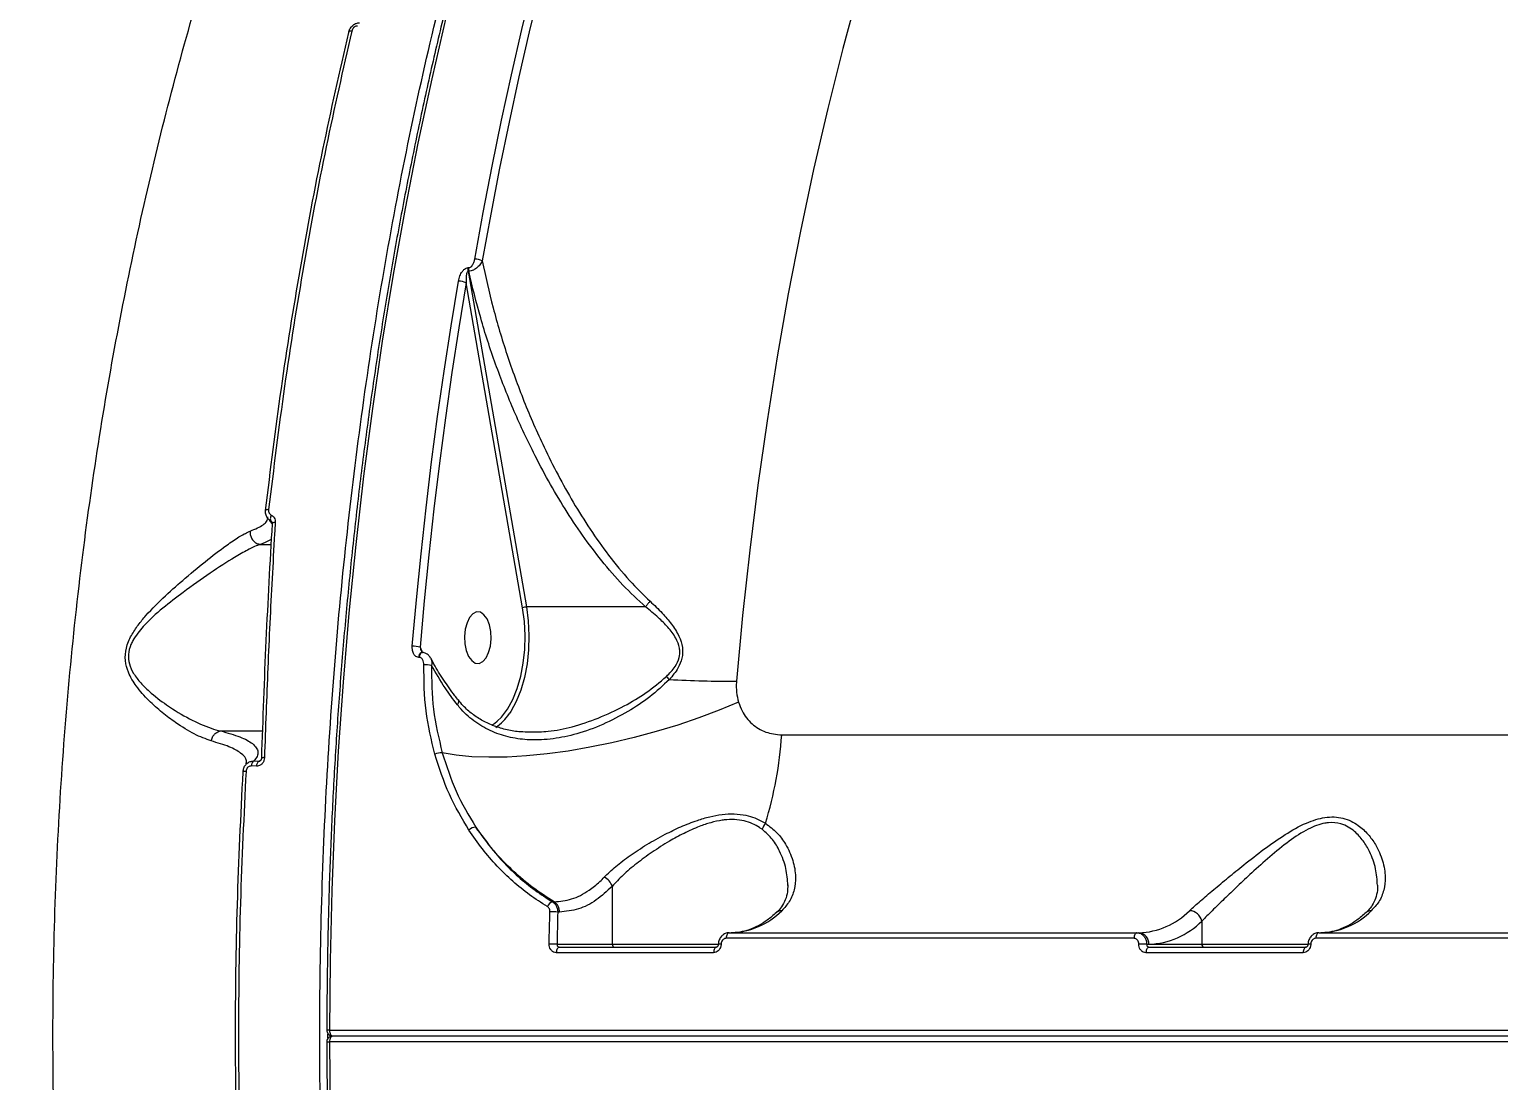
# Model space of a CAD drawing. Header units: millimetres. Extents: x -6028 to 5958, y -6064 to 4137.
# Drawn here: x -2952.6 to -2696.3, y 1356 to 1539.3 of the extents above; entities that cross this region are included whole.
import ezdxf

# ---------------------------------------------------------------- set-up
doc = ezdxf.new("R2010")
doc.units = ezdxf.units.MM
for name, color, linetype in [('DIKOM_ОБЪЕКТ', 7, 'Continuous'), ('DIKOM_РАЗМЕР_ЗОНА', 7, 'Continuous'), ('DIKOM_РАЗМЕР_ОБЪЕКТА', 7, 'Continuous')]:
    doc.layers.add(name, color=color, linetype=linetype)
doc.styles.add('style1', font='arial.ttf', dxfattribs={"width": 0.8})
doc.dimstyles.new('1-50', dxfattribs={"dimtxt": 300, "dimasz": 200, "dimexe": 100, "dimexo": 0, "dimgap": 100, "dimtad": 1, "dimtxsty": 'style1', "dimcen": 200, "dimclrd": 7, "dimclre": 7, "dimclrt": 7, "dimadec": 1, "dimazin": 2, "dimtfac": 1, "dimtmove": 0, "dimatfit": 2, "dimfxl": 0, "dimlwd": 25, "dimlwe": 18, "dimarcsym": 0})

# ---------------------------------------------------------------- blocks, each defined once
blk = doc.blocks.new('*D9')
at = {"layer": 'Defpoints', "color": 0, "transparency": 16777216}
for p in [(-6027.56, 1459.58), (4556.58, 1382.7), (4556.58, -5964.37)]:
    blk.add_point(p, dxfattribs=at)
at = {"layer": 'DIKOM_РАЗМЕР_ЗОНА', "color": 7, "lineweight": 18, "transparency": 16777216}
for p, q in [((-6027.56, 1459.58), (-6027.56, -6064.37)), ((4556.58, 1382.7), (4556.58, -6064.37))]:
    blk.add_line(p, q, dxfattribs=at)
at = {"layer": 'DIKOM_РАЗМЕР_ЗОНА', "color": 7, "lineweight": 25, "transparency": 16777216}
blk.add_line((-5827.56, -5964.37), (4356.58, -5964.37), dxfattribs=at)
at = {"layer": 'DIKOM_РАЗМЕР_ЗОНА', "color": 7, "transparency": 16777216}
for points in [[(-5827.56, -5931.03), (-5827.56, -5997.7), (-6027.56, -5964.37)], [(4356.58, -5931.03), (4356.58, -5997.7), (4556.58, -5964.37)]]:
    blk.add_solid(points, dxfattribs=at)
at = {"layer": 'DIKOM_РАЗМЕР_ЗОНА', "color": 7, "transparency": 16777216, "insert": (157.08, -5711.2), "char_height": 300, "attachment_point": 5, "style": 'style1'}
blk.add_mtext('10600', dxfattribs=at)
blk = doc.blocks.new('*D12')
at = {"layer": 'Defpoints', "color": 0, "transparency": 16777216}
for p in [(3056.58, 1987.9), (-4027.97, 676.5), (3056.58, -3714.77)]:
    blk.add_point(p, dxfattribs=at)
at = {"layer": 'DIKOM_РАЗМЕР_ОБЪЕКТА', "color": 7, "lineweight": 18, "transparency": 16777216}
for p, q in [((3056.58, 1987.9), (3056.58, -3814.77)), ((-4027.97, 676.5), (-4027.97, -3814.77))]:
    blk.add_line(p, q, dxfattribs=at)
at = {"layer": 'DIKOM_РАЗМЕР_ОБЪЕКТА', "color": 7, "lineweight": 25, "transparency": 16777216}
blk.add_line((-3827.97, -3714.77), (2856.58, -3714.77), dxfattribs=at)
at = {"layer": 'DIKOM_РАЗМЕР_ОБЪЕКТА', "color": 7, "transparency": 16777216}
for points in [[(-3827.97, -3681.44), (-3827.97, -3748.11), (-4027.97, -3714.77)], [(2856.58, -3681.44), (2856.58, -3748.11), (3056.58, -3714.77)]]:
    blk.add_solid(points, dxfattribs=at)
at = {"layer": 'DIKOM_РАЗМЕР_ОБЪЕКТА', "color": 7, "transparency": 16777216, "insert": (20, -3461.6), "char_height": 300, "attachment_point": 5, "style": 'style1'}
blk.add_mtext('7100', dxfattribs=at)

msp = doc.modelspace()

# ---------------------------------------------------------------- linework, layer by layer
at = {"layer": 'DIKOM_ОБЪЕКТ', "color": 7, "linetype": 'Continuous', "lineweight": 15}
for p, q in [((-2876.08, 1497.751), (-2875.975, 1497.751)), ((-2876.079, 1497.112), (-2865.912, 1438.582)), ((-2875.975, 1497.112), (-2876.079, 1497.112)), ((-2866.585, 1438.423), (-2876.425, 1495.071)), ((-2910.369, 1453.479), (-2910.396, 1453.5)), ((-2912.321, 1449.491), (-2910.402, 1449.491)), ((-2845.127, 1438.582), (-2865.912, 1438.582)), ((-2884.45, 1431.584), (-2884.026, 1430.61)), ((-2884.617, 1429.79), (-2884.692, 1429.79)), ((-2919.235, 1416.969), (-2911.9, 1416.969)), ((-2865.32, 1416.786), (-2865.121, 1416.794)), ((-2821.37, 1416.273), (-2521.361, 1416.273)), ((-2912.996, 1410.819), (-2913.885, 1410.858)), ((-2913.455, 1411.732), (-2912.563, 1411.693)), ((-2912.563, 1411.693), (-2912.201, 1411.918)), ((-2850.937, 1389.872), (-2850.937, 1379.771)), ((-2861.351, 1387.168), (-2861.067, 1387.168)), ((-2860.127, 1385.384), (-2860.435, 1385.384)), ((-2830.544, 1381.771), (-2759.399, 1381.771)), ((-2759.399, 1381.771), (-2759.059, 1381.771)), ((-2748.077, 1383.821), (-2748.077, 1379.771)), ((-2727.684, 1381.771), (-2656.539, 1381.771)), ((-2860.565, 1379.771), (-2850.937, 1379.771)), ((-2860.165, 1379.271), (-2832.735, 1379.271)), ((-2850.937, 1379.771), (-2832.372, 1379.771)), ((-2759.914, 1380.811), (-2831.059, 1380.811)), ((-2757.705, 1379.771), (-2757.345, 1379.771)), ((-2757.345, 1379.771), (-2748.077, 1379.771)), ((-2757.305, 1379.271), (-2729.875, 1379.271)), ((-2748.077, 1379.771), (-2729.518, 1379.771)), ((-2657.054, 1380.811), (-2728.198, 1380.811)), ((-2833.25, 1378.305), (-2860.68, 1378.305)), ((-2730.39, 1378.305), (-2757.819, 1378.305)), ((-2900.238, 1364.773), (-2485.369, 1364.773)), ((-2484.854, 1363.771), (-2899.723, 1363.771)), ((-2485.369, 1362.768), (-2900.238, 1362.768))]:
    msp.add_line(p, q, dxfattribs=at)
at = {"layer": 'DIKOM_ОБЪЕКТ', "color": 7, "linetype": 'Continuous', "lineweight": 15, "flags": 128}
for points in [[(-2874.914, 1499.225), (-2873.439, 1507.358), (-2871.878, 1515.43), (-2870.232, 1523.438), (-2868.501, 1531.379), (-2866.687, 1539.25), (-2864.791, 1547.046), (-2862.812, 1554.765), (-2860.752, 1562.404)], [(-2859.476, 1561.965), (-2861.532, 1554.344), (-2863.506, 1546.641), (-2865.399, 1538.862), (-2867.209, 1531.009), (-2868.935, 1523.086), (-2870.578, 1515.095), (-2872.135, 1507.041), (-2873.607, 1498.926)], [(-2807.941, 1546.291), (-2810.727, 1535.971), (-2813.351, 1525.492), (-2815.808, 1514.862), (-2818.097, 1504.091), (-2820.216, 1493.19), (-2822.163, 1482.169), (-2823.936, 1471.037), (-2825.533, 1459.806), (-2826.953, 1448.485), (-2828.194, 1437.086), (-2829.256, 1425.618)], [(-2879.844, 1541.8), (-2882.422, 1530.686), (-2884.833, 1519.432), (-2887.075, 1508.047), (-2889.146, 1496.54), (-2891.044, 1484.921), (-2892.767, 1473.201), (-2894.315, 1461.388), (-2895.685, 1449.493), (-2896.877, 1437.525), (-2897.89, 1425.496), (-2898.722, 1413.414), (-2899.374, 1401.291), (-2899.844, 1389.136), (-2900.132, 1376.96), (-2900.238, 1364.773)], [(-2896.377, 1538.984), (-2896.506, 1538.981), (-2896.622, 1538.969), (-2896.722, 1538.947), (-2896.803, 1538.916), (-2896.864, 1538.876), (-2896.902, 1538.829), (-2896.918, 1538.776), (-2896.91, 1538.718)], [(-2885.815, 1431.746), (-2885.091, 1439.823), (-2884.286, 1447.872), (-2883.4, 1455.889), (-2882.434, 1463.87), (-2881.387, 1471.814), (-2880.261, 1479.716), (-2879.056, 1487.574), (-2877.772, 1495.385)], [(-2876.425, 1495.071), (-2877.706, 1487.279), (-2878.909, 1479.44), (-2880.032, 1471.556), (-2881.076, 1463.632), (-2882.04, 1455.669), (-2882.924, 1447.672), (-2883.727, 1439.642), (-2884.45, 1431.584)], [(-2910.891, 1455.549), (-2911.02, 1455.548), (-2911.135, 1455.542), (-2911.233, 1455.531), (-2911.312, 1455.515), (-2911.371, 1455.495), (-2911.407, 1455.471), (-2911.42, 1455.443), (-2911.41, 1455.413)], [(-2910.41, 1454.608), (-2910.483, 1454.433), (-2910.537, 1454.256), (-2910.57, 1454.084), (-2910.579, 1453.924), (-2910.566, 1453.78), (-2910.53, 1453.659), (-2910.472, 1453.564), (-2910.396, 1453.5)], [(-2909.716, 1453.312), (-2909.857, 1453.301), (-2909.981, 1453.284), (-2910.084, 1453.262), (-2910.164, 1453.235), (-2910.217, 1453.204), (-2910.243, 1453.171), (-2910.246, 1453.158)], [(-2910.246, 1453.158), (-2910.241, 1453.135), (-2910.211, 1453.099)], [(-2870.98, 1418.655), (-2870.258, 1419.375), (-2869.218, 1420.757), (-2868.299, 1422.431), (-2867.522, 1424.357), (-2866.905, 1426.491), (-2866.463, 1428.782), (-2866.207, 1431.177), (-2866.141, 1433.62), (-2866.268, 1436.055), (-2866.585, 1438.423)], [(-2865.912, 1438.582), (-2865.586, 1436.14), (-2865.455, 1433.63), (-2865.523, 1431.11), (-2865.788, 1428.64), (-2866.244, 1426.277), (-2866.88, 1424.077), (-2867.681, 1422.091), (-2868.629, 1420.365), (-2868.925, 1419.925)], [(-2872.372, 1435.48), (-2872.78, 1436.487), (-2873.317, 1437.23), (-2873.941, 1437.649), (-2874.599, 1437.709), (-2875.24, 1437.407), (-2875.812, 1436.767), (-2876.267, 1435.84), (-2876.569, 1434.702), (-2876.694, 1433.444), (-2876.631, 1432.169), (-2876.386, 1430.98), (-2875.979, 1429.973), (-2875.441, 1429.23), (-2874.818, 1428.811), (-2874.159, 1428.75), (-2873.518, 1429.052), (-2872.946, 1429.693), (-2872.491, 1430.62), (-2872.189, 1431.758), (-2872.064, 1433.016), (-2872.127, 1434.291), (-2872.372, 1435.48)], [(-2884.111, 1430.633), (-2884.247, 1430.596), (-2884.381, 1430.482), (-2884.493, 1430.298), (-2884.574, 1430.062), (-2884.617, 1429.79)], [(-2828.903, 1421.976), (-2832.284, 1420.57), (-2835.832, 1419.237), (-2839.513, 1417.992), (-2843.291, 1416.846), (-2847.127, 1415.811), (-2850.984, 1414.897), (-2854.825, 1414.113), (-2858.61, 1413.467), (-2862.303, 1412.965), (-2865.868, 1412.613), (-2869.268, 1412.413), (-2872.471, 1412.367), (-2875.445, 1412.476), (-2878.161, 1412.74), (-2880.591, 1413.155)], [(-2871.924, 1417.957), (-2871.394, 1418.317), (-2870.98, 1418.655)], [(-2911.601, 1412.313), (-2911.74, 1412.307), (-2911.863, 1412.298), (-2911.964, 1412.286), (-2912.042, 1412.271), (-2912.094, 1412.255), (-2912.119, 1412.237), (-2912.121, 1412.229)], [(-2914.815, 1409.924), (-2914.943, 1409.923), (-2915.058, 1409.92), (-2915.156, 1409.914), (-2915.235, 1409.906), (-2915.293, 1409.896), (-2915.329, 1409.884), (-2915.341, 1409.871), (-2915.33, 1409.856)], [(-2861.937, 1379.809), (-2861.923, 1380.512), (-2861.908, 1381.216), (-2861.893, 1381.919), (-2861.877, 1382.622), (-2861.86, 1383.326), (-2861.843, 1384.029), (-2861.825, 1384.732), (-2861.807, 1385.435)], [(-2860.435, 1385.384), (-2860.454, 1384.682), (-2860.471, 1383.981), (-2860.489, 1383.279), (-2860.505, 1382.578), (-2860.521, 1381.876), (-2860.536, 1381.174), (-2860.551, 1380.472), (-2860.565, 1379.771)], [(-2830.544, 1381.771), (-2830.642, 1381.752), (-2830.736, 1381.698), (-2830.824, 1381.61), (-2830.901, 1381.492), (-2830.965, 1381.347), (-2831.014, 1381.181), (-2831.045, 1381), (-2831.059, 1380.811)], [(-2759.399, 1381.771), (-2759.497, 1381.752), (-2759.591, 1381.698), (-2759.679, 1381.61), (-2759.756, 1381.492), (-2759.82, 1381.347), (-2759.869, 1381.181), (-2759.9, 1381), (-2759.914, 1380.811)], [(-2727.684, 1381.771), (-2727.782, 1381.752), (-2727.876, 1381.698), (-2727.964, 1381.61), (-2728.041, 1381.492), (-2728.105, 1381.347), (-2728.154, 1381.181), (-2728.185, 1381), (-2728.198, 1380.811)], [(-2860.165, 1379.271), (-2860.263, 1379.252), (-2860.358, 1379.198), (-2860.445, 1379.109), (-2860.522, 1378.99), (-2860.587, 1378.844), (-2860.635, 1378.677), (-2860.667, 1378.495), (-2860.68, 1378.305)], [(-2832.735, 1379.271), (-2832.834, 1379.252), (-2832.928, 1379.198), (-2833.016, 1379.109), (-2833.093, 1378.99), (-2833.157, 1378.844), (-2833.206, 1378.677), (-2833.237, 1378.495), (-2833.25, 1378.305)], [(-2757.305, 1379.271), (-2757.403, 1379.252), (-2757.498, 1379.198), (-2757.585, 1379.109), (-2757.662, 1378.99), (-2757.727, 1378.844), (-2757.775, 1378.677), (-2757.806, 1378.495), (-2757.819, 1378.305)], [(-2729.875, 1379.271), (-2729.973, 1379.252), (-2730.068, 1379.198), (-2730.156, 1379.109), (-2730.233, 1378.99), (-2730.297, 1378.844), (-2730.346, 1378.677), (-2730.377, 1378.495), (-2730.39, 1378.305)], [(-2900.238, 1364.773), (-2900.228, 1364.578), (-2900.199, 1364.39), (-2900.152, 1364.216), (-2900.088, 1364.064), (-2900.01, 1363.94), (-2899.92, 1363.847), (-2899.824, 1363.79), (-2899.723, 1363.771)], [(-2899.723, 1363.771), (-2899.824, 1363.751), (-2899.92, 1363.694), (-2900.01, 1363.602), (-2900.088, 1363.477), (-2900.152, 1363.325), (-2900.199, 1363.152), (-2900.228, 1362.964), (-2900.238, 1362.768)], [(-2900.238, 1362.768), (-2900.132, 1350.581)]]:
    msp.add_lwpolyline(points, dxfattribs=at)
at = {"layer": 'DIKOM_ОБЪЕКТ', "color": 7, "linetype": 'Continuous', "lineweight": 15}
for centre, radius, start, end in [((-2874.203, 1497.432), 1.903, 170.36277, 189.68002), ((-2874.099, 1497.432), 1.903, 170.36277, 189.68002), ((-2874.9, 1496.28), 2.945, 63.96211, 90.26902), ((-2877.74, 1492.473), 2.912, 63.16486, 90.62981), ((-2908.915, 1454.502), 1.963, 204.56051, 227.71283), ((-2865.927, 1437.152), 1.431, 89.38551, 117.34502), ((-2885.771, 1426.281), 5.465, 76.01387, 90.46684), ((-2883.847, 1429.866), 0.849, 115.67744, 185.1429), ((-2883.419, 1423.701), 4.796, 78.57784, 94.54707), ((-2817.038, 1450.133), 34.027, 224.09754, 225.31427), ((-2828.829, 1653.402), 227.784, 266.94578, 269.89269), ((-2876.059, 1424.69), 8.579, 304.13436, 326.25905), ((-2888.748, 1420.734), 67.525, 342.88657, 356.21165), ((-2880.729, 1410.453), 2.706, 87.06731, 115.29847), ((-2912.882, 1410.907), 1.004, 124.78407, 182.83187), ((-2911.994, 1410.867), 1.003, 124.57645, 182.76794), ((-2874.588, 1398.325), 1.895, 94.81842, 134.88963), ((-2821.984, 1398.952), 2.936, 139.36998, 162.83631), ((-2853.359, 1389.145), 2.529, 16.71198, 66.17851), ((-2861.019, 1385.907), 1.303, 104.72444, 161.1053), ((-2862.182, 1385.441), 2.056, 358.40832, 57.13894), ((-2861.759, 1368.45), 16.985, 85.53057, 90.16205), ((-2830.679, 1394.884), 13.122, 272.0724, 315.13975), ((-2821.413, 1384.315), 1.314, 88.44095, 131.69887), ((-2759.534, 1394.884), 13.122, 272.07171, 315.14044), ((-2750.384, 1383.258), 2.375, 13.7088, 86.34086), ((-2727.819, 1394.884), 13.122, 272.07171, 315.14044), ((-2718.553, 1384.315), 1.314, 88.44587, 131.69395), ((-2759.214, 1379.903), 1.874, 355.94642, 85.26223), ((-2757.843, 1393.539), 13.777, 272.07155, 315.14183), ((-2861.889, 1356.881), 22.928, 86.69055, 90.12059), ((-2850.47, 1379.737), 0.468, 175.9404, 265.27597), ((-2832.085, 1377.346), 2.467, 86.52935, 97.82293), ((-2759.028, 1356.901), 22.907, 86.689, 90.12213), ((-2747.609, 1379.738), 0.469, 175.95772, 265.25865), ((-2729.225, 1377.344), 2.469, 86.53439, 97.81789), ((-2900.388, 1325.903), 38.87, 89.77914, 90.49432), ((-2899.723, 1364.771), 1, 179.92957, 196.56023), ((-2899.723, 1362.771), 1, 90, 180.07043), ((-2899.723, 1364.771), 1, 196.56023, 270), ((-2900.388, 1401.619), 38.851, 269.50546, 270.22099)]:
    msp.add_arc(centre, radius, start, end, dxfattribs=at)
for points, knots in [([(-2732.399, 1773.124), (-2732.958, 1772.886), (-2735.454, 1771.821), (-2739.852, 1769.62), (-2745.584, 1766.515), (-2751.268, 1763.084), (-2756.901, 1759.358), (-2762.48, 1755.332), (-2767.999, 1751.012), (-2773.455, 1746.399), (-2778.843, 1741.498), (-2784.159, 1736.313), (-2789.399, 1730.846), (-2794.559, 1725.104), (-2799.636, 1719.089), (-2804.625, 1712.807), (-2809.523, 1706.263), (-2814.325, 1699.46), (-2819.029, 1692.406), (-2823.631, 1685.104), (-2828.128, 1677.56), (-2832.515, 1669.781), (-2836.79, 1661.772), (-2840.95, 1653.538), (-2844.991, 1645.088), (-2848.912, 1636.425), (-2852.707, 1627.558), (-2856.376, 1618.493), (-2859.915, 1609.236), (-2863.321, 1599.795), (-2866.592, 1590.177), (-2869.726, 1580.389), (-2872.719, 1570.438), (-2875.572, 1560.331), (-2878.279, 1550.078), (-2880.841, 1539.684), (-2883.255, 1529.158), (-2885.518, 1518.508), (-2887.631, 1507.742), (-2889.59, 1496.867), (-2891.395, 1485.893), (-2893.043, 1474.827), (-2894.535, 1463.678), (-2895.868, 1452.453), (-2897.043, 1441.162), (-2898.057, 1429.813), (-2898.91, 1418.414), (-2899.602, 1406.974), (-2900.132, 1395.502), (-2900.498, 1384.006), (-2900.687, 1373.759), (-2900.713, 1367.346), (-2900.723, 1364.772)], [0, 0, 0, 0, 0.0058768, 0.0262678, 0.0466644, 0.067067, 0.0874749, 0.1078878, 0.128305, 0.1487259, 0.1691502, 0.1895772, 0.2100064, 0.2304375, 0.2508696, 0.271303, 0.291737, 0.3121714, 0.3326061, 0.3530406, 0.373475, 0.393909, 0.4143428, 0.4347761, 0.4552088, 0.4756411, 0.4960728, 0.5165039, 0.5369347, 0.5573647, 0.5777942, 0.5982231, 0.6186517, 0.6390797, 0.6595073, 0.6799343, 0.700361, 0.7207873, 0.7412133, 0.7616388, 0.7820641, 0.8024891, 0.8229139, 0.8433384, 0.8637627, 0.8841868, 0.9046108, 0.9250347, 0.9454584, 0.9658821, 0.9863057, 1, 1, 1, 1]), ([(-2794.242, 1000.542), (-2796.269, 1002.879), (-2801.774, 1009.224), (-2810.471, 1020.524), (-2820.205, 1034.693), (-2829.528, 1049.932), (-2838.402, 1066.148), (-2846.784, 1083.273), (-2854.642, 1101.259), (-2861.955, 1120.094), (-2868.719, 1139.731), (-2874.92, 1160.1), (-2880.528, 1181.106), (-2885.518, 1202.651), (-2889.868, 1224.675), (-2893.557, 1247.147), (-2896.593, 1270.024), (-2898.971, 1293.23), (-2900.683, 1316.656), (-2901.718, 1340.194), (-2902.068, 1363.771), (-2901.718, 1387.348), (-2900.683, 1410.886), (-2898.971, 1434.312), (-2896.593, 1457.518), (-2893.557, 1480.394), (-2889.868, 1502.868), (-2885.518, 1524.891), (-2880.528, 1546.436), (-2874.919, 1567.442), (-2868.719, 1587.811), (-2861.955, 1607.448), (-2854.982, 1625.402), (-2847.892, 1641.78), (-2840.773, 1656.698), (-2833.273, 1670.96), (-2825.427, 1684.501), (-2817.308, 1697.207), (-2808.936, 1709.043), (-2801.246, 1718.926), (-2796.27, 1724.662), (-2794.242, 1726.999)], [0, 0, 0, 0, 0.0156535, 0.04249053, 0.0694123, 0.09637718, 0.12334185, 0.15026359, 0.17710068, 0.20393785, 0.23085951, 0.25782432, 0.28478906, 0.31171078, 0.33854788, 0.36538467, 0.39230604, 0.4192705, 0.44623497, 0.47315634, 0.49999313, 0.52683012, 0.55375168, 0.58071636, 0.607681, 0.63460258, 0.66143952, 0.68827653, 0.71519809, 0.74216275, 0.76912743, 0.79604901, 0.82288594, 0.84596412, 0.86916487, 0.89239289, 0.91562087, 0.93882159, 0.96158406, 0.9843466, 1, 1, 1, 1]), ([(-2871.963, 1067.878), (-2874.591, 1072.01), (-2879.85, 1080.28), (-2887.33, 1093.6), (-2894.487, 1107.545), (-2901.554, 1122.754), (-2908.461, 1139.298), (-2915.126, 1157.237), (-2921.265, 1175.87), (-2926.844, 1195.109), (-2931.83, 1214.867), (-2936.152, 1234.874), (-2939.805, 1255.089), (-2942.814, 1275.457), (-2945.21, 1296.133), (-2946.981, 1317.019), (-2948.112, 1338.02), (-2948.6, 1359.493), (-2948.386, 1381.394), (-2947.443, 1403.668), (-2945.783, 1425.8), (-2943.447, 1447.396), (-2940.462, 1468.408), (-2936.883, 1488.811), (-2932.69, 1508.847), (-2927.908, 1528.424), (-2922.565, 1547.452), (-2916.713, 1565.753), (-2910.373, 1583.299), (-2903.576, 1600.094), (-2896.311, 1616.211), (-2888.603, 1631.563), (-2880.522, 1646.165), (-2874.813, 1655.168), (-2871.963, 1659.663)], [0, 0, 0, 0, 0.0284581, 0.0569512, 0.0854444, 0.1139021, 0.1459255, 0.1780521, 0.21023, 0.2424063, 0.2745294, 0.3065505, 0.3375582, 0.3686636, 0.3998177, 0.4309708, 0.4620735, 0.4930794, 0.525948, 0.5588751, 0.5918026, 0.6246717, 0.656167, 0.6877611, 0.7194068, 0.7510542, 0.7826521, 0.8141501, 0.845049, 0.8760379, 0.9070735, 0.9381097, 0.9691002, 1, 1, 1, 1]), ([(-2896.91, 1538.718), (-2896.85, 1538.943), (-2896.728, 1539.392), (-2896.3, 1539.948), (-2895.755, 1540.315), (-2895.297, 1540.432), (-2895.049, 1540.435), (-2894.997, 1540.435)], [0, 0, 0, 0, 0.243549, 0.4875667, 0.7197758, 0.9418254, 1, 1, 1, 1]), ([(-2911.41, 1455.413), (-2910.532, 1462.513), (-2908.775, 1476.712), (-2905.397, 1497.705), (-2901.519, 1518.457), (-2898.447, 1531.964), (-2896.91, 1538.718)], [0, 0, 0, 0, 0.2486153, 0.4972304, 0.7486154, 1, 1, 1, 1]), ([(-2896.377, 1538.984), (-2897.898, 1532.294), (-2900.941, 1518.915), (-2904.818, 1498.215), (-2908.222, 1477.118), (-2910.001, 1462.739), (-2910.891, 1455.549)], [0, 0, 0, 0, 0.2486162, 0.4972328, 0.7486165, 1, 1, 1, 1]), ([(-2895.389, 1539.868), (-2895.442, 1539.867), (-2895.576, 1539.865), (-2895.814, 1539.784), (-2896.061, 1539.598), (-2896.271, 1539.317), (-2896.339, 1539.102), (-2896.377, 1538.984)], [0, 0, 0, 0, 0.1207583, 0.3075075, 0.5229233, 0.7374203, 1, 1, 1, 1]), ([(-2877.772, 1495.385), (-2877.7, 1495.695), (-2877.563, 1496.292), (-2877.171, 1497.026), (-2876.759, 1497.477), (-2876.402, 1497.708), (-2876.187, 1497.737), (-2876.08, 1497.751)], [0, 0, 0, 0, 0.3089174, 0.5923738, 0.7697837, 0.8845014, 1, 1, 1, 1]), ([(-2876.079, 1497.112), (-2876.094, 1497.11), (-2876.126, 1497.105), (-2876.179, 1497.06), (-2876.27, 1496.916), (-2876.443, 1496.255), (-2876.433, 1495.601), (-2876.425, 1495.071)], [0, 0, 0, 0, 0.02334064, 0.05204213, 0.1042659, 0.27340566, 1, 1, 1, 1]), ([(-2875.975, 1497.751), (-2875.906, 1497.76), (-2875.767, 1497.778), (-2875.54, 1497.924), (-2875.285, 1498.206), (-2875.045, 1498.662), (-2874.959, 1499.031), (-2874.914, 1499.225)], [0, 0, 0, 0, 0.1190392, 0.2374946, 0.4123554, 0.6910557, 1, 1, 1, 1]), ([(-2873.607, 1498.926), (-2873.733, 1498.691), (-2873.979, 1498.228), (-2874.555, 1497.671), (-2875.103, 1497.334), (-2875.568, 1497.155), (-2875.837, 1497.127), (-2875.975, 1497.112)], [0, 0, 0, 0, 0.273639, 0.5372439, 0.7208233, 0.856561, 1, 1, 1, 1]), ([(-2845.121, 1438.585), (-2846.463, 1439.833), (-2849.164, 1442.344), (-2852.786, 1446.589), (-2856.14, 1451.045), (-2859.226, 1455.706), (-2862.089, 1460.54), (-2865.165, 1466.343), (-2868.31, 1473.125), (-2871.368, 1480.96), (-2873.995, 1488.964), (-2875.315, 1494.396), (-2875.975, 1497.112)], [0, 0, 0, 0, 0.0822818, 0.1655634, 0.2475153, 0.3294884, 0.4129244, 0.4963689, 0.6209049, 0.7454522, 0.8727282, 1, 1, 1, 1]), ([(-2873.607, 1498.926), (-2873.012, 1496.197), (-2871.82, 1490.738), (-2869.361, 1482.566), (-2866.418, 1474.444), (-2862.641, 1465.776), (-2858.716, 1458.327), (-2854.829, 1452.106), (-2851.572, 1447.534), (-2848.12, 1443.279), (-2845.552, 1440.767), (-2844.341, 1439.583)], [0, 0, 0, 0, 0.1269755, 0.2539543, 0.3836714, 0.5133743, 0.6746736, 0.7565608, 0.8384274, 0.9238202, 1, 1, 1, 1]), ([(-2914.09, 1451.814), (-2913.65, 1451.993), (-2912.351, 1452.521), (-2911.11, 1453.347), (-2911.024, 1454.026), (-2910.989, 1454.301)], [0, 0, 0, 0, 0.2342489, 0.6903455, 1, 1, 1, 1]), ([(-2909.716, 1453.312), (-2909.755, 1452.661), (-2909.949, 1449.407), (-2910.418, 1440.989), (-2911.051, 1427.991), (-2911.418, 1417.542), (-2911.601, 1412.313)], [0, 0, 0, 0, 0.0480636, 0.240325, 0.6198804, 1, 1, 1, 1]), ([(-2910.396, 1453.5), (-2910.579, 1453.615), (-2910.945, 1453.845), (-2911.299, 1454.413), (-2911.436, 1454.962), (-2911.416, 1455.3), (-2911.41, 1455.413)], [0, 0, 0, 0, 0.28644573, 0.57304423, 0.85693878, 1, 1, 1, 1]), ([(-2910.891, 1455.549), (-2910.894, 1455.506), (-2910.907, 1455.346), (-2910.852, 1455.073), (-2910.682, 1454.78), (-2910.501, 1454.665), (-2910.41, 1454.608)], [0, 0, 0, 0, 0.1085515, 0.3984158, 0.6996244, 1, 1, 1, 1]), ([(-2910.657, 1453.658), (-2910.65, 1453.654), (-2910.575, 1453.604), (-2910.58, 1453.604), (-2910.584, 1453.604)], [0, 0, 0, 0, 0.0817211, 1, 1, 1, 1]), ([(-2910.41, 1454.608), (-2910.282, 1454.527), (-2910.027, 1454.364), (-2909.786, 1453.949), (-2909.707, 1453.576), (-2909.714, 1453.36), (-2909.716, 1453.312)], [0, 0, 0, 0, 0.3054071, 0.6114829, 0.9125828, 1, 1, 1, 1]), ([(-2910.368, 1453.485), (-2910.367, 1453.484), (-2910.344, 1453.473), (-2910.299, 1453.43), (-2910.247, 1453.302), (-2910.247, 1453.199), (-2910.247, 1453.157)], [0, 0, 0, 0, 0.0088984, 0.5103911, 0.7999577, 1, 1, 1, 1]), ([(-2920.881, 1415.229), (-2921.849, 1415.576), (-2923.787, 1416.269), (-2926.733, 1418.138), (-2929.452, 1420.132), (-2931.812, 1422.21), (-2933.86, 1424.54), (-2935.324, 1426.883), (-2935.984, 1429.191), (-2935.811, 1431.496), (-2934.888, 1433.612), (-2933.649, 1435.464), (-2931.662, 1437.831), (-2928.871, 1440.609), (-2925.15, 1443.842), (-2921.396, 1446.953), (-2918.189, 1449.374), (-2915.743, 1451.041), (-2914.641, 1451.557), (-2914.09, 1451.814)], [0, 0, 0, 0, 0.0838196, 0.1677489, 0.2253319, 0.2830247, 0.3403521, 0.3851876, 0.4168046, 0.4487236, 0.4828914, 0.5143301, 0.5458653, 0.6206961, 0.6956589, 0.7865346, 0.8772668, 0.9386789, 1, 1, 1, 1]), ([(-2914.09, 1451.814), (-2914.094, 1451.772), (-2914.114, 1451.577), (-2914.09, 1451.155), (-2913.899, 1450.57), (-2913.498, 1450.024), (-2912.955, 1449.624), (-2912.537, 1449.536), (-2912.328, 1449.491)], [0, 0, 0, 0, 0.0396116, 0.1815975, 0.3861964, 0.5907968, 0.7954168, 1, 1, 1, 1]), ([(-2912.085, 1412.198), (-2911.842, 1419.05), (-2911.356, 1432.773), (-2910.593, 1446.317), (-2910.211, 1453.099)], [0, 0, 0, 0, 0.4993569, 1, 1, 1, 1]), ([(-2912.328, 1449.491), (-2912.328, 1449.491), (-2912.412, 1449.461), (-2913.116, 1449.233), (-2914.495, 1448.578), (-2917.279, 1446.982), (-2921.03, 1444.558), (-2925.319, 1441.49), (-2929.341, 1438.45), (-2932.383, 1435.694), (-2934.216, 1433.424), (-2935.054, 1431.735), (-2935.434, 1430.341), (-2935.23, 1428.544), (-2934.42, 1426.857), (-2933.198, 1425.286), (-2931.247, 1423.406), (-2928.343, 1421.197), (-2924.642, 1418.958), (-2921.487, 1417.581), (-2919.797, 1417.087), (-2919.245, 1416.968), (-2919.244, 1416.968)], [0, 0, 0, 0, 0.0000383, 0.0100864, 0.0714771, 0.1329483, 0.235079, 0.337369, 0.411104, 0.484565, 0.5306435, 0.5415553, 0.5683531, 0.5929604, 0.6226904, 0.6582336, 0.6939064, 0.7656345, 0.860044, 0.9543858, 0.9999409, 1, 1, 1, 1]), ([(-2912.321, 1449.491), (-2912.322, 1449.491), (-2912.325, 1449.491), (-2912.327, 1449.491), (-2912.328, 1449.491)], [0, 0, 0, 0, 0.5141029, 1, 1, 1, 1]), ([(-2910.351, 1450.455), (-2910.489, 1450.357), (-2910.965, 1450.02), (-2911.757, 1449.711), (-2912.321, 1449.491)], [0, 0, 0, 0, 0.2890152, 1, 1, 1, 1]), ([(-2845.127, 1438.582), (-2845.126, 1438.582), (-2845.124, 1438.583), (-2845.122, 1438.583), (-2845.121, 1438.585), (-2845.121, 1438.585)], [0, 0, 0, 0, 0.4204054, 0.7624879, 1, 1, 1, 1]), ([(-2841.474, 1426.455), (-2840.929, 1427.014), (-2839.993, 1427.972), (-2839.208, 1429.607), (-2839.112, 1430.728), (-2839.26, 1431.896), (-2839.861, 1433.337), (-2841.193, 1435.083), (-2843.005, 1436.858), (-2844.377, 1437.973), (-2845.127, 1438.582)], [0, 0, 0, 0, 0.1504024, 0.2579129, 0.3420747, 0.365555, 0.4905007, 0.6488165, 0.8079308, 1, 1, 1, 1]), ([(-2844.341, 1439.583), (-2844.368, 1439.552), (-2844.514, 1439.387), (-2844.802, 1439.04), (-2845.007, 1438.747), (-2845.121, 1438.585)], [0, 0, 0, 0, 0.0927625, 0.4978636, 1, 1, 1, 1]), ([(-2844.341, 1439.583), (-2843.618, 1438.9), (-2842.287, 1437.646), (-2840.564, 1435.631), (-2839.284, 1433.662), (-2838.584, 1431.61), (-2838.671, 1429.639), (-2839.487, 1427.692), (-2840.426, 1426.58), (-2840.966, 1425.941)], [0, 0, 0, 0, 0.1839912, 0.3384077, 0.495621, 0.6241657, 0.7374556, 0.8492119, 1, 1, 1, 1]), ([(-2884.692, 1429.79), (-2884.81, 1429.805), (-2885.047, 1429.835), (-2885.375, 1430.08), (-2885.662, 1430.506), (-2885.831, 1431.098), (-2885.82, 1431.541), (-2885.815, 1431.746)], [0, 0, 0, 0, 0.1522619, 0.3040625, 0.5080071, 0.7732212, 1, 1, 1, 1]), ([(-2884.45, 1431.584), (-2884.423, 1431.448), (-2884.37, 1431.178), (-2884.266, 1430.915), (-2884.214, 1430.784)], [0, 0, 0, 0, 0.5019256, 1, 1, 1, 1]), ([(-2884.117, 1430.618), (-2884.115, 1430.617), (-2884.107, 1430.613), (-2884.144, 1430.647), (-2884.189, 1430.711), (-2884.209, 1430.769), (-2884.214, 1430.784)], [0, 0, 0, 0, 0.1288401, 0.4928657, 0.8747672, 1, 1, 1, 1]), ([(-2882.61, 1429.627), (-2882.681, 1429.766), (-2882.847, 1430.092), (-2883.298, 1430.439), (-2883.759, 1430.637), (-2884.033, 1430.614), (-2884.109, 1430.607)], [0, 0, 0, 0, 0.2433527, 0.5722324, 0.8812626, 1, 1, 1, 1]), ([(-2883.799, 1428.481), (-2883.806, 1428.647), (-2883.821, 1428.976), (-2883.983, 1429.382), (-2884.206, 1429.648), (-2884.424, 1429.773), (-2884.562, 1429.785), (-2884.617, 1429.79)], [0, 0, 0, 0, 0.2717796, 0.5388342, 0.7375563, 0.8965818, 1, 1, 1, 1]), ([(-2881.886, 1412.899), (-2882.486, 1415.4), (-2883.701, 1420.467), (-2883.766, 1425.788), (-2883.799, 1428.481)], [0, 0, 0, 0, 0.4937622, 1, 1, 1, 1]), ([(-2882.592, 1429.612), (-2882.569, 1429.58), (-2882.443, 1429.398), (-2882.387, 1428.973), (-2882.443, 1428.581), (-2882.469, 1428.401)], [0, 0, 0, 0, 0.1046697, 0.5904471, 1, 1, 1, 1]), ([(-2877.769, 1422.339), (-2877.977, 1422.593), (-2878.916, 1423.739), (-2880.347, 1425.841), (-2881.735, 1428.027), (-2882.381, 1429.297), (-2882.553, 1429.635)], [0, 0, 0, 0, 0.1077319, 0.4853521, 0.8633518, 1, 1, 1, 1]), ([(-2882.469, 1428.401), (-2882.439, 1425.831), (-2882.38, 1420.624), (-2881.192, 1415.665), (-2880.591, 1413.155)], [0, 0, 0, 0, 0.493766, 1, 1, 1, 1]), ([(-2877.941, 1421.514), (-2878.683, 1422.499), (-2880.382, 1424.756), (-2881.717, 1427.088), (-2882.469, 1428.401)], [0, 0, 0, 0, 0.4365613, 1, 1, 1, 1]), ([(-2840.966, 1425.941), (-2842.076, 1424.894), (-2844.299, 1422.797), (-2848.282, 1420.24), (-2852.548, 1418.012), (-2856.954, 1416.408), (-2861.244, 1415.499), (-2865.13, 1415.298), (-2868.69, 1415.748), (-2871.885, 1416.752), (-2874.808, 1418.399), (-2876.778, 1420.113), (-2877.727, 1421.257), (-2877.941, 1421.514)], [0, 0, 0, 0, 0.1039351, 0.2080583, 0.321366, 0.4346156, 0.5351336, 0.63557, 0.7202659, 0.8048947, 0.8901535, 0.9753329, 1, 1, 1, 1]), ([(-2865.121, 1416.794), (-2864.122, 1416.805), (-2861.738, 1416.833), (-2857.773, 1417.667), (-2853.304, 1419.137), (-2848.983, 1421.19), (-2844.937, 1423.563), (-2842.635, 1425.485), (-2841.474, 1426.455)], [0, 0, 0, 0, 0.1201924, 0.2866959, 0.4714233, 0.6604368, 0.8286434, 1, 1, 1, 1]), ([(-2829.256, 1425.618), (-2829.26, 1425.56), (-2829.311, 1424.92), (-2829.306, 1423.666), (-2829.039, 1422.547), (-2828.903, 1421.976)], [0, 0, 0, 0, 0.0468114, 0.5142726, 1, 1, 1, 1]), ([(-2877.816, 1422.326), (-2877.778, 1422.277), (-2877.688, 1422.16), (-2877.752, 1421.872), (-2877.866, 1421.634), (-2877.931, 1421.53), (-2877.941, 1421.514)], [0, 0, 0, 0, 0.2985409, 0.7072484, 0.9544723, 1, 1, 1, 1]), ([(-2865.316, 1416.766), (-2865.848, 1416.768), (-2867.199, 1416.773), (-2869.275, 1417.118), (-2871.492, 1417.754), (-2873.52, 1418.682), (-2875.337, 1419.883), (-2876.77, 1421.102), (-2877.499, 1422.022), (-2877.769, 1422.363)], [0, 0, 0, 0, 0.1099488, 0.2787605, 0.4441626, 0.6031284, 0.7585698, 0.9104363, 1, 1, 1, 1]), ([(-2828.903, 1421.976), (-2828.715, 1421.457), (-2828.188, 1420.003), (-2826.613, 1418.078), (-2824.194, 1416.562), (-2822.317, 1416.37), (-2821.37, 1416.273)], [0, 0, 0, 0, 0.15296362, 0.42838113, 0.71144179, 1, 1, 1, 1]), ([(-2920.881, 1415.229), (-2920.873, 1415.274), (-2920.842, 1415.445), (-2920.72, 1415.827), (-2920.424, 1416.323), (-2919.905, 1416.793), (-2919.476, 1416.907), (-2919.244, 1416.968)], [0, 0, 0, 0, 0.0513113, 0.1965736, 0.4492055, 0.70182, 1, 1, 1, 1]), ([(-2914.801, 1411.232), (-2914.756, 1411.415), (-2914.595, 1412.064), (-2915.587, 1413.072), (-2917.587, 1414.241), (-2919.776, 1414.898), (-2920.881, 1415.229)], [0, 0, 0, 0, 0.12220734, 0.43306025, 0.71357019, 1, 1, 1, 1]), ([(-2919.244, 1416.968), (-2919.243, 1416.968), (-2919.241, 1416.969), (-2919.238, 1416.969), (-2919.236, 1416.969), (-2919.235, 1416.969)], [0, 0, 0, 0, 0.3319662, 0.7819782, 1, 1, 1, 1]), ([(-2919.235, 1416.969), (-2918.044, 1416.632), (-2915.633, 1415.951), (-2913.831, 1414.936), (-2912.962, 1414.043), (-2912.688, 1413.298), (-2912.801, 1412.527), (-2913.237, 1411.997), (-2913.455, 1411.732)], [0, 0, 0, 0, 0.228248, 0.4620533, 0.5944928, 0.7269318, 0.8634672, 1, 1, 1, 1]), ([(-2911.601, 1412.313), (-2911.62, 1412.144), (-2911.659, 1411.807), (-2911.895, 1411.355), (-2912.233, 1411.022), (-2912.617, 1410.836), (-2912.876, 1410.824), (-2912.996, 1410.819)], [0, 0, 0, 0, 0.2131459, 0.4264409, 0.6306058, 0.828885, 1, 1, 1, 1]), ([(-2912.124, 1412.228), (-2912.123, 1412.218), (-2912.12, 1412.156), (-2912.146, 1412.041), (-2912.202, 1411.902), (-2912.275, 1411.803), (-2912.329, 1411.755), (-2912.35, 1411.745), (-2912.352, 1411.744)], [0, 0, 0, 0, 0.0524214, 0.3063392, 0.5242751, 0.747462, 0.9706613, 1, 1, 1, 1]), ([(-2875.926, 1399.668), (-2877.143, 1401.704), (-2879.607, 1405.825), (-2881.12, 1410.522), (-2881.886, 1412.899)], [0, 0, 0, 0, 0.49417417, 1, 1, 1, 1]), ([(-2880.591, 1413.155), (-2879.86, 1410.883), (-2878.38, 1406.286), (-2875.968, 1402.253), (-2874.748, 1400.213)], [0, 0, 0, 0, 0.4941569, 1, 1, 1, 1]), ([(-2915.33, 1317.686), (-2915.702, 1325.302), (-2916.447, 1340.535), (-2916.735, 1363.583), (-2916.459, 1386.725), (-2915.706, 1402.145), (-2915.33, 1409.856)], [0, 0, 0, 0, 0.24847531, 0.49695057, 0.7484752, 1, 1, 1, 1]), ([(-2914.815, 1409.924), (-2915.187, 1402.296), (-2915.932, 1387.04), (-2916.221, 1363.959), (-2915.944, 1340.782), (-2915.191, 1325.339), (-2914.815, 1317.618)], [0, 0, 0, 0, 0.2484769, 0.4969539, 0.7484769, 1, 1, 1, 1]), ([(-2915.33, 1409.856), (-2915.302, 1410.076), (-2915.245, 1410.518), (-2914.903, 1411.091), (-2914.415, 1411.51), (-2913.903, 1411.711), (-2913.576, 1411.726), (-2913.455, 1411.732)], [0, 0, 0, 0, 0.2193699, 0.4388374, 0.6560746, 0.8733065, 1, 1, 1, 1]), ([(-2913.885, 1410.858), (-2913.967, 1410.854), (-2914.138, 1410.847), (-2914.392, 1410.731), (-2914.612, 1410.525), (-2914.77, 1410.244), (-2914.8, 1410.03), (-2914.815, 1409.924)], [0, 0, 0, 0, 0.1798538, 0.3801256, 0.5812209, 0.7906944, 1, 1, 1, 1]), ([(-2914.639, 1411.336), (-2914.635, 1411.344), (-2914.621, 1411.367), (-2914.728, 1411.24), (-2914.8, 1411.155)], [0, 0, 0, 0, 0.33039782, 1, 1, 1, 1]), ([(-2912.563, 1411.693), (-2912.529, 1411.692), (-2912.468, 1411.689), (-2912.393, 1411.717), (-2912.357, 1411.74), (-2912.352, 1411.743)], [0, 0, 0, 0, 0.5203801, 0.9259565, 1, 1, 1, 1]), ([(-2852.337, 1391.459), (-2851.694, 1392.082), (-2850.408, 1393.33), (-2847.858, 1395.251), (-2844.956, 1397.154), (-2841.95, 1398.849), (-2838.972, 1400.29), (-2836.351, 1401.326), (-2833.933, 1402.041), (-2831.754, 1402.454), (-2829.617, 1402.551), (-2827.125, 1402.256), (-2825.362, 1401.562), (-2824.366, 1400.958), (-2824.212, 1400.864)], [0, 0, 0, 0, 0.1100985, 0.2202164, 0.3292867, 0.4383117, 0.5249585, 0.6115172, 0.6753405, 0.7390934, 0.8039938, 0.8688868, 0.9797287, 1, 1, 1, 1]), ([(-2750.232, 1385.628), (-2749.615, 1386.184), (-2748.379, 1387.295), (-2746.046, 1389.272), (-2743.505, 1391.394), (-2740.578, 1393.77), (-2737.29, 1396.35), (-2733.653, 1398.909), (-2730.071, 1400.944), (-2727.113, 1401.896), (-2724.981, 1402.014), (-2723.435, 1401.802), (-2722.02, 1401.279), (-2720.495, 1400.358), (-2719.031, 1398.979), (-2717.549, 1396.878), (-2716.438, 1394.325), (-2715.992, 1391.607), (-2716.258, 1389.199), (-2717.044, 1387.21), (-2718.053, 1386.127), (-2718.517, 1385.628)], [0, 0, 0, 0, 0.0554753, 0.1110239, 0.1664974, 0.222005, 0.2900229, 0.3579616, 0.4226745, 0.4774063, 0.5052466, 0.533095, 0.5627095, 0.5923739, 0.6404302, 0.6885816, 0.7603257, 0.832062, 0.8909998, 0.9498679, 1, 1, 1, 1]), ([(-2862.252, 1386.329), (-2863.298, 1386.998), (-2865.389, 1388.335), (-2868.312, 1390.722), (-2871.072, 1393.398), (-2873.648, 1396.361), (-2875.167, 1398.566), (-2875.926, 1399.668)], [0, 0, 0, 0, 0.19768082, 0.39538631, 0.5930841, 0.79654433, 1, 1, 1, 1]), ([(-2861.067, 1387.168), (-2862.304, 1387.959), (-2864.792, 1389.549), (-2868.328, 1392.567), (-2871.727, 1396.067), (-2873.737, 1398.826), (-2874.748, 1400.213)], [0, 0, 0, 0, 0.2373857, 0.4771623, 0.7370086, 1, 1, 1, 1]), ([(-2874.748, 1400.213), (-2873.26, 1398.153), (-2871.005, 1395.03), (-2867.366, 1391.537), (-2864.455, 1389.147), (-2862.376, 1387.821), (-2861.351, 1387.168)], [0, 0, 0, 0, 0.39517277, 0.59868044, 0.8021787, 1, 1, 1, 1]), ([(-2824.789, 1399.819), (-2824.93, 1399.917), (-2825.832, 1400.545), (-2827.401, 1401.253), (-2829.59, 1401.557), (-2830.905, 1401.511), (-2832.292, 1401.331), (-2833.754, 1401.008), (-2836.004, 1400.241), (-2838.439, 1399.142), (-2841.215, 1397.621), (-2844.019, 1395.84), (-2846.731, 1393.844), (-2849.12, 1391.833), (-2850.331, 1390.526), (-2850.937, 1389.872)], [0, 0, 0, 0, 0.0201011, 0.128733, 0.186362, 0.2439984, 0.2548503, 0.3176644, 0.3805797, 0.4675409, 0.5546282, 0.6653698, 0.776166, 0.8880926, 1, 1, 1, 1]), ([(-2820.296, 1390.046), (-2820.363, 1391.021), (-2820.5, 1393.001), (-2821.516, 1395.735), (-2822.888, 1398.127), (-2824.15, 1399.249), (-2824.789, 1399.819)], [0, 0, 0, 0, 0.283101, 0.575439, 0.7847477, 1, 1, 1, 1]), ([(-2824.212, 1400.864), (-2823.505, 1400.342), (-2822.088, 1399.295), (-2820.493, 1397.019), (-2819.318, 1394.404), (-2818.856, 1391.679), (-2819.102, 1389.262), (-2819.879, 1387.244), (-2820.901, 1386.142), (-2821.377, 1385.628)], [0, 0, 0, 0, 0.12815166, 0.25673659, 0.42681492, 0.59687661, 0.73731081, 0.87757226, 1, 1, 1, 1]), ([(-2717.446, 1390.059), (-2717.507, 1391.017), (-2717.631, 1392.969), (-2718.597, 1395.612), (-2719.87, 1397.821), (-2721.152, 1399.27), (-2722.507, 1400.247), (-2723.988, 1400.9), (-2725.428, 1401.043), (-2726.876, 1400.851), (-2728.064, 1400.521), (-2730.2, 1399.577), (-2732.973, 1397.732), (-2736.242, 1395.059), (-2739.213, 1392.359), (-2741.872, 1389.874), (-2744.194, 1387.652), (-2746.341, 1385.579), (-2747.498, 1384.407), (-2748.077, 1383.821)], [0, 0, 0, 0, 0.0848991, 0.1730646, 0.2309166, 0.2886265, 0.3230687, 0.3574244, 0.4073185, 0.4206111, 0.4522248, 0.4839045, 0.5607578, 0.6437074, 0.7267716, 0.7952537, 0.8636975, 0.9318939, 1, 1, 1, 1]), ([(-2861.067, 1387.168), (-2860.046, 1387.264), (-2857.974, 1387.459), (-2855.296, 1388.866), (-2853.435, 1390.347), (-2852.582, 1391.211), (-2852.337, 1391.459)], [0, 0, 0, 0, 0.336235, 0.6822345, 0.9087882, 1, 1, 1, 1]), ([(-2850.937, 1389.872), (-2851.852, 1389.026), (-2853.736, 1387.284), (-2856.848, 1385.71), (-2859.024, 1385.493), (-2860.127, 1385.384)], [0, 0, 0, 0, 0.3175203, 0.6539122, 1, 1, 1, 1]), ([(-2820.317, 1390.112), (-2820.323, 1389.699), (-2820.338, 1388.782), (-2820.693, 1387.512), (-2821.321, 1386.367), (-2821.872, 1385.636), (-2822.267, 1385.323), (-2822.301, 1385.296)], [0, 0, 0, 0, 0.2204959, 0.4894616, 0.755863, 0.9789944, 1, 1, 1, 1]), ([(-2717.446, 1390.059), (-2717.442, 1390.009), (-2717.394, 1389.433), (-2717.573, 1388.44), (-2717.988, 1387.163), (-2718.602, 1386.131), (-2719.182, 1385.555), (-2719.443, 1385.296)], [0, 0, 0, 0, 0.0260847, 0.298545, 0.5705199, 0.8074068, 1, 1, 1, 1]), ([(-2861.351, 1387.168), (-2861.307, 1387.14), (-2861.095, 1387.005), (-2860.772, 1386.657), (-2860.483, 1386.059), (-2860.451, 1385.609), (-2860.435, 1385.384)], [0, 0, 0, 0, 0.0807068, 0.3870746, 0.693581, 1, 1, 1, 1]), ([(-2861.807, 1385.435), (-2861.813, 1385.548), (-2861.826, 1385.774), (-2861.966, 1386.073), (-2862.125, 1386.248), (-2862.23, 1386.315), (-2862.252, 1386.329)], [0, 0, 0, 0, 0.3067055, 0.6132753, 0.9193291, 1, 1, 1, 1]), ([(-2822.291, 1385.292), (-2822.56, 1385.053), (-2823.346, 1384.355), (-2824.673, 1383.417), (-2826.271, 1382.572), (-2827.888, 1382.018), (-2829.199, 1381.794), (-2829.974, 1381.776), (-2830.204, 1381.771)], [0, 0, 0, 0, 0.1033922, 0.3019158, 0.5017352, 0.7047465, 0.9124579, 1, 1, 1, 1]), ([(-2719.431, 1385.292), (-2719.7, 1385.053), (-2720.485, 1384.355), (-2721.813, 1383.417), (-2723.411, 1382.572), (-2725.028, 1382.018), (-2726.339, 1381.794), (-2727.114, 1381.776), (-2727.344, 1381.771)], [0, 0, 0, 0, 0.1033864, 0.3019099, 0.5017411, 0.7047525, 0.9124579, 1, 1, 1, 1]), ([(-2830.577, 1381.751), (-2830.629, 1381.756), (-2830.9, 1381.779), (-2831.382, 1381.593), (-2831.929, 1381.181), (-2832.29, 1380.569), (-2832.449, 1380.067), (-2832.416, 1379.804), (-2832.414, 1379.789)], [0, 0, 0, 0, 0.0530932, 0.278123, 0.503771, 0.737528, 0.9841387, 1, 1, 1, 1]), ([(-2759.399, 1381.771), (-2759.273, 1381.761), (-2758.955, 1381.737), (-2758.476, 1381.498), (-2758.045, 1381.045), (-2757.755, 1380.446), (-2757.722, 1379.996), (-2757.705, 1379.771)], [0, 0, 0, 0, 0.1407413, 0.3554662, 0.5702841, 0.7851607, 1, 1, 1, 1]), ([(-2727.717, 1381.751), (-2727.769, 1381.756), (-2728.04, 1381.779), (-2728.523, 1381.593), (-2729.069, 1381.181), (-2729.43, 1380.569), (-2729.589, 1380.067), (-2729.556, 1379.804), (-2729.554, 1379.789)], [0, 0, 0, 0, 0.0530933, 0.2781234, 0.5037717, 0.7375235, 0.9841363, 1, 1, 1, 1]), ([(-2860.68, 1378.305), (-2860.774, 1378.312), (-2861.012, 1378.331), (-2861.37, 1378.511), (-2861.691, 1378.851), (-2861.904, 1379.302), (-2861.926, 1379.64), (-2861.937, 1379.809)], [0, 0, 0, 0, 0.1405375, 0.3550526, 0.5698377, 0.7848684, 1, 1, 1, 1]), ([(-2860.565, 1379.771), (-2860.564, 1379.714), (-2860.561, 1379.602), (-2860.495, 1379.452), (-2860.393, 1379.339), (-2860.275, 1379.279), (-2860.196, 1379.273), (-2860.165, 1379.271)], [0, 0, 0, 0, 0.2154974, 0.4306983, 0.6455154, 0.8597668, 1, 1, 1, 1]), ([(-2831.936, 1379.809), (-2831.945, 1379.698), (-2831.966, 1379.418), (-2832.128, 1378.995), (-2832.426, 1378.614), (-2832.816, 1378.355), (-2833.105, 1378.322), (-2833.25, 1378.305)], [0, 0, 0, 0, 0.1418601, 0.3567365, 0.5713315, 0.7857613, 1, 1, 1, 1]), ([(-2832.425, 1379.791), (-2832.425, 1379.76), (-2832.425, 1379.673), (-2832.466, 1379.536), (-2832.534, 1379.406), (-2832.616, 1379.318), (-2832.695, 1379.273), (-2832.723, 1379.269), (-2832.737, 1379.271), (-2832.738, 1379.271)], [0, 0, 0, 0, 0.0835321, 0.2335413, 0.387264, 0.5494816, 0.7302368, 0.9907383, 1, 1, 1, 1]), ([(-2831.059, 1380.811), (-2831.155, 1380.8), (-2831.348, 1380.778), (-2831.608, 1380.605), (-2831.808, 1380.351), (-2831.916, 1380.069), (-2831.93, 1379.883), (-2831.936, 1379.809)], [0, 0, 0, 0, 0.21422181, 0.4285285, 0.6431747, 0.85808958, 1, 1, 1, 1]), ([(-2759.077, 1379.809), (-2759.084, 1379.921), (-2759.099, 1380.147), (-2759.24, 1380.447), (-2759.453, 1380.674), (-2759.692, 1380.794), (-2759.851, 1380.806), (-2759.914, 1380.811)], [0, 0, 0, 0, 0.2151543, 0.4302046, 0.6449846, 0.8595275, 1, 1, 1, 1]), ([(-2757.819, 1378.305), (-2757.914, 1378.312), (-2758.152, 1378.331), (-2758.51, 1378.511), (-2758.831, 1378.851), (-2759.044, 1379.302), (-2759.066, 1379.64), (-2759.077, 1379.809)], [0, 0, 0, 0, 0.1406361, 0.3551302, 0.5698738, 0.7848834, 1, 1, 1, 1]), ([(-2757.705, 1379.771), (-2757.704, 1379.714), (-2757.701, 1379.602), (-2757.635, 1379.452), (-2757.533, 1379.339), (-2757.415, 1379.279), (-2757.336, 1379.273), (-2757.305, 1379.271)], [0, 0, 0, 0, 0.21547316, 0.43068329, 0.64526573, 0.85954336, 1, 1, 1, 1]), ([(-2729.076, 1379.809), (-2729.084, 1379.698), (-2729.106, 1379.418), (-2729.268, 1378.995), (-2729.566, 1378.614), (-2729.955, 1378.355), (-2730.245, 1378.322), (-2730.39, 1378.305)], [0, 0, 0, 0, 0.1418439, 0.3567481, 0.5713362, 0.7856822, 1, 1, 1, 1]), ([(-2729.565, 1379.791), (-2729.565, 1379.76), (-2729.566, 1379.673), (-2729.606, 1379.536), (-2729.674, 1379.405), (-2729.756, 1379.318), (-2729.836, 1379.273), (-2729.861, 1379.269), (-2729.877, 1379.271), (-2729.878, 1379.271)], [0, 0, 0, 0, 0.0835392, 0.2335476, 0.387128, 0.5495188, 0.7301, 0.9907057, 1, 1, 1, 1]), ([(-2728.198, 1380.811), (-2728.295, 1380.8), (-2728.488, 1380.778), (-2728.749, 1380.605), (-2728.948, 1380.351), (-2729.056, 1380.069), (-2729.07, 1379.883), (-2729.076, 1379.809)], [0, 0, 0, 0, 0.2143035, 0.4286009, 0.6431728, 0.8580784, 1, 1, 1, 1]), ([(-2900.574, 1364.283), (-2900.578, 1364.113), (-2900.585, 1363.774), (-2900.578, 1363.435), (-2900.574, 1363.267)], [0, 0, 0, 0, 0.5044969, 1, 1, 1, 1]), ([(-2900.723, 1362.769), (-2900.716, 1360.749), (-2900.696, 1354.889), (-2900.538, 1345.194), (-2900.195, 1333.696), (-2899.688, 1322.219), (-2899.02, 1310.774), (-2898.19, 1299.369), (-2897.199, 1288.013), (-2896.048, 1276.713), (-2894.737, 1265.478), (-2893.268, 1254.317), (-2891.642, 1243.239), (-2889.86, 1232.251), (-2887.923, 1221.362), (-2885.833, 1210.58), (-2883.591, 1199.912), (-2881.198, 1189.368), (-2878.658, 1178.955), (-2875.972, 1168.681), (-2873.14, 1158.553), (-2870.167, 1148.579), (-2867.053, 1138.767), (-2863.801, 1129.124), (-2860.415, 1119.657), (-2856.895, 1110.374), (-2853.245, 1101.281), (-2849.468, 1092.385), (-2845.565, 1083.692), (-2841.541, 1075.211), (-2837.398, 1066.946), (-2833.14, 1058.904), (-2828.768, 1051.091), (-2824.287, 1043.513), (-2819.7, 1036.175), (-2815.011, 1029.084), (-2810.222, 1022.244), (-2805.337, 1015.662), (-2800.361, 1009.341), (-2795.296, 1003.287), (-2790.146, 997.504), (-2784.916, 991.996), (-2779.609, 986.769), (-2774.23, 981.825), (-2768.781, 977.17), (-2763.269, 972.806), (-2757.696, 968.736), (-2752.067, 964.965), (-2746.387, 961.49), (-2740.657, 958.338), (-2736.039, 955.999), (-2733.318, 954.822), (-2732.535, 954.484)], [0, 0, 0, 0, 0.010755, 0.031188, 0.0516214, 0.0720549, 0.0924885, 0.1129222, 0.133356, 0.15379, 0.1742242, 0.1946585, 0.2150931, 0.235528, 0.2559631, 0.2763985, 0.2968343, 0.3172705, 0.337707, 0.3581439, 0.3785813, 0.3990192, 0.4194576, 0.4398966, 0.4603359, 0.480776, 0.5012166, 0.5216578, 0.5420995, 0.5625419, 0.5829848, 0.6034283, 0.6238724, 0.644317, 0.6647621, 0.6852074, 0.705653, 0.7260989, 0.7465444, 0.7669897, 0.7874344, 0.8078782, 0.8283207, 0.8487616, 0.8692003, 0.8896364, 0.9100693, 0.9304986, 0.9509234, 0.9713433, 0.9917579, 1, 1, 1, 1])]:
    msp.add_open_spline(points, degree=3, knots=knots, dxfattribs=at)

# ---------------------------------------------------------------- dimensions: what is measured, and where the dimension line sits
at = {"layer": 'DIKOM_РАЗМЕР_ЗОНА'}
dim = msp.add_linear_dim(base=(4556.575, -5964.368), p1=(-6027.562, 1459.576), p2=(4556.575, 1382.704), text='10600', dimstyle='1-50', dxfattribs=at)
dim.commit()
dim.dimension.update_dxf_attribs({"geometry": '*D9', "text_midpoint": (157.08, -5964.368), "dimtype": 160})
at = {"layer": 'DIKOM_РАЗМЕР_ОБЪЕКТА'}
dim = msp.add_linear_dim(base=(3056.575, -3714.774), p1=(-4027.972, 676.501), p2=(3056.575, 1987.897), text='7100', dimstyle='1-50', dxfattribs=at)
dim.commit()
dim.dimension.update_dxf_attribs({"geometry": '*D12', "text_midpoint": (20, -3714.774), "dimtype": 160})

doc.saveas('drawing.dxf')
